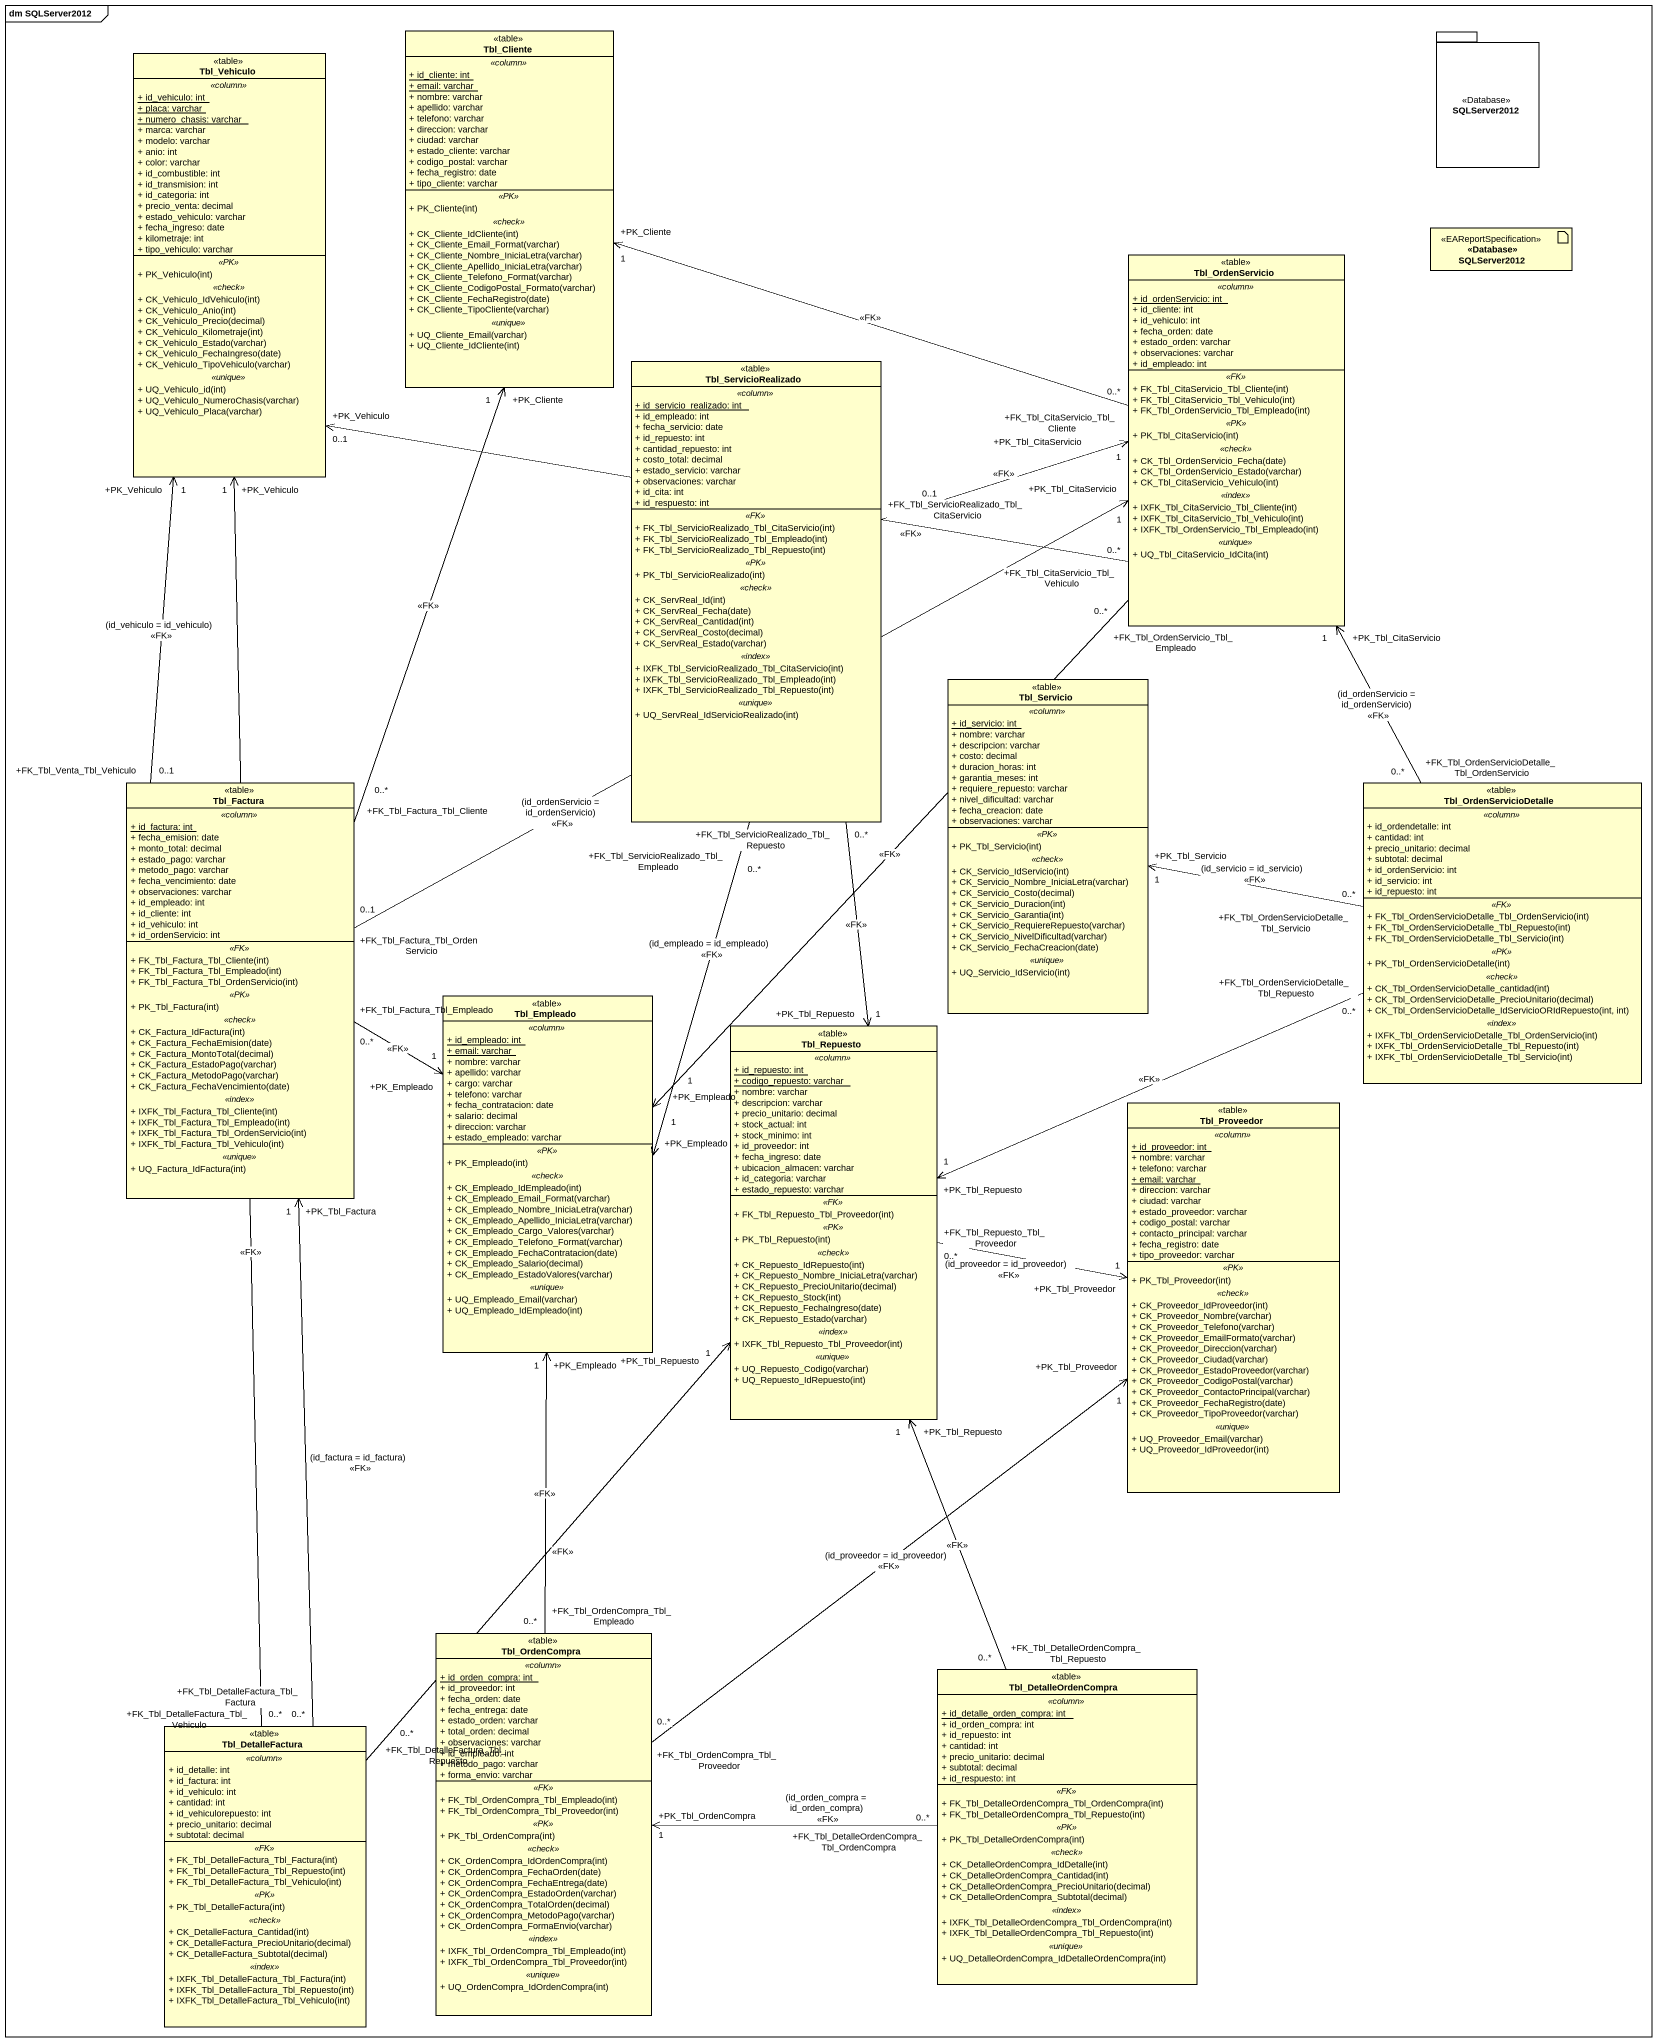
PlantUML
@startuml
mainframe dm SQLServer2012
allowmixing
hide circle
hide empty members
skinparam classAttributeIconSize 0
class Tbl_Cliente <<table>> {
  .. <<column>> ..
  {static} + id_cliente: int
  {static} + email: varchar
  + nombre: varchar
  + apellido: varchar
  + telefono: varchar
  + direccion: varchar
  + ciudad: varchar
  + estado_cliente: varchar
  + codigo_postal: varchar
  + fecha_registro: date
  + tipo_cliente: varchar
  .. <<PK>> ..
  + PK_Cliente(int)
  .. <<check>> ..
  + CK_Cliente_IdCliente(int)
  + CK_Cliente_Email_Format(varchar)
  + CK_Cliente_Nombre_IniciaLetra(varchar)
  + CK_Cliente_Apellido_IniciaLetra(varchar)
  + CK_Cliente_Telefono_Format(varchar)
  + CK_Cliente_CodigoPostal_Formato(varchar)
  + CK_Cliente_FechaRegistro(date)
  + CK_Cliente_TipoCliente(varchar)
  .. <<unique>> ..
  + UQ_Cliente_Email(varchar)
  + UQ_Cliente_IdCliente(int)
}
package SQLServer2012 <<Database>> {
}
class Tbl_Vehiculo <<table>> {
  .. <<column>> ..
  {static} + id_vehiculo: int
  {static} + placa: varchar
  {static} + numero_chasis: varchar
  + marca: varchar
  + modelo: varchar
  + anio: int
  + color: varchar
  + id_combustible: int
  + id_transmision: int
  + id_categoria: int
  + precio_venta: decimal
  + estado_vehiculo: varchar
  + fecha_ingreso: date
  + kilometraje: int
  + tipo_vehiculo: varchar
  .. <<PK>> ..
  + PK_Vehiculo(int)
  .. <<check>> ..
  + CK_Vehiculo_IdVehiculo(int)
  + CK_Vehiculo_Anio(int)
  + CK_Vehiculo_Precio(decimal)
  + CK_Vehiculo_Kilometraje(int)
  + CK_Vehiculo_Estado(varchar)
  + CK_Vehiculo_FechaIngreso(date)
  + CK_Vehiculo_TipoVehiculo(varchar)
  .. <<unique>> ..
  + UQ_Vehiculo_id(int)
  + UQ_Vehiculo_NumeroChasis(varchar)
  + UQ_Vehiculo_Placa(varchar)
}
artifact "<<Database>> SQLServer2012" as Database_SQLServer2012 <<EAReportSpecification>>
class Tbl_OrdenServicio <<table>> {
  .. <<column>> ..
  {static} + id_ordenServicio: int
  + id_cliente: int
  + id_vehiculo: int
  + fecha_orden: date
  + estado_orden: varchar
  + observaciones: varchar
  + id_empleado: int
  .. <<FK>> ..
  + FK_Tbl_CitaServicio_Tbl_Cliente(int)
  + FK_Tbl_CitaServicio_Tbl_Vehiculo(int)
  + FK_Tbl_OrdenServicio_Tbl_Empleado(int)
  .. <<PK>> ..
  + PK_Tbl_CitaServicio(int)
  .. <<check>> ..
  + CK_Tbl_OrdenServicio_Fecha(date)
  + CK_Tbl_OrdenServicio_Estado(varchar)
  + CK_Tbl_CitaServicio_Vehiculo(int)
  .. <<index>> ..
  + IXFK_Tbl_CitaServicio_Tbl_Cliente(int)
  + IXFK_Tbl_CitaServicio_Tbl_Vehiculo(int)
  + IXFK_Tbl_OrdenServicio_Tbl_Empleado(int)
  .. <<unique>> ..
  + UQ_Tbl_CitaServicio_IdCita(int)
}
class Tbl_ServicioRealizado <<table>> {
  .. <<column>> ..
  {static} + id_servicio_realizado: int
  + id_empleado: int
  + fecha_servicio: date
  + id_repuesto: int
  + cantidad_repuesto: int
  + costo_total: decimal
  + estado_servicio: varchar
  + observaciones: varchar
  + id_cita: int
  + id_respuesto: int
  .. <<FK>> ..
  + FK_Tbl_ServicioRealizado_Tbl_CitaServicio(int)
  + FK_Tbl_ServicioRealizado_Tbl_Empleado(int)
  + FK_Tbl_ServicioRealizado_Tbl_Repuesto(int)
  .. <<PK>> ..
  + PK_Tbl_ServicioRealizado(int)
  .. <<check>> ..
  + CK_ServReal_Id(int)
  + CK_ServReal_Fecha(date)
  + CK_ServReal_Cantidad(int)
  + CK_ServReal_Costo(decimal)
  + CK_ServReal_Estado(varchar)
  .. <<index>> ..
  + IXFK_Tbl_ServicioRealizado_Tbl_CitaServicio(int)
  + IXFK_Tbl_ServicioRealizado_Tbl_Empleado(int)
  + IXFK_Tbl_ServicioRealizado_Tbl_Repuesto(int)
  .. <<unique>> ..
  + UQ_ServReal_IdServicioRealizado(int)
}
class Tbl_Servicio <<table>> {
  .. <<column>> ..
  {static} + id_servicio: int
  + nombre: varchar
  + descripcion: varchar
  + costo: decimal
  + duracion_horas: int
  + garantia_meses: int
  + requiere_repuesto: varchar
  + nivel_dificultad: varchar
  + fecha_creacion: date
  + observaciones: varchar
  .. <<PK>> ..
  + PK_Tbl_Servicio(int)
  .. <<check>> ..
  + CK_Servicio_IdServicio(int)
  + CK_Servicio_Nombre_IniciaLetra(varchar)
  + CK_Servicio_Costo(decimal)
  + CK_Servicio_Duracion(int)
  + CK_Servicio_Garantia(int)
  + CK_Servicio_RequiereRepuesto(varchar)
  + CK_Servicio_NivelDificultad(varchar)
  + CK_Servicio_FechaCreacion(date)
  .. <<unique>> ..
  + UQ_Servicio_IdServicio(int)
}
class Tbl_Factura <<table>> {
  .. <<column>> ..
  {static} + id_factura: int
  + fecha_emision: date
  + monto_total: decimal
  + estado_pago: varchar
  + metodo_pago: varchar
  + fecha_vencimiento: date
  + observaciones: varchar
  + id_empleado: int
  + id_cliente: int
  + id_vehiculo: int
  + id_ordenServicio: int
  .. <<FK>> ..
  + FK_Tbl_Factura_Tbl_Cliente(int)
  + FK_Tbl_Factura_Tbl_Empleado(int)
  + FK_Tbl_Factura_Tbl_OrdenServicio(int)
  .. <<PK>> ..
  + PK_Tbl_Factura(int)
  .. <<check>> ..
  + CK_Factura_IdFactura(int)
  + CK_Factura_FechaEmision(date)
  + CK_Factura_MontoTotal(decimal)
  + CK_Factura_EstadoPago(varchar)
  + CK_Factura_MetodoPago(varchar)
  + CK_Factura_FechaVencimiento(date)
  .. <<index>> ..
  + IXFK_Tbl_Factura_Tbl_Cliente(int)
  + IXFK_Tbl_Factura_Tbl_Empleado(int)
  + IXFK_Tbl_Factura_Tbl_OrdenServicio(int)
  + IXFK_Tbl_Factura_Tbl_Vehiculo(int)
  .. <<unique>> ..
  + UQ_Factura_IdFactura(int)
}
class Tbl_OrdenServicioDetalle <<table>> {
  .. <<column>> ..
  + id_ordendetalle: int
  + cantidad: int
  + precio_unitario: decimal
  + subtotal: decimal
  + id_ordenServicio: int
  + id_servicio: int
  + id_repuesto: int
  .. <<FK>> ..
  + FK_Tbl_OrdenServicioDetalle_Tbl_OrdenServicio(int)
  + FK_Tbl_OrdenServicioDetalle_Tbl_Repuesto(int)
  + FK_Tbl_OrdenServicioDetalle_Tbl_Servicio(int)
  .. <<PK>> ..
  + PK_Tbl_OrdenServicioDetalle(int)
  .. <<check>> ..
  + CK_Tbl_OrdenServicioDetalle_cantidad(int)
  + CK_Tbl_OrdenServicioDetalle_PrecioUnitario(decimal)
  + CK_Tbl_OrdenServicioDetalle_IdServicioORIdRepuesto(int, int)
  .. <<index>> ..
  + IXFK_Tbl_OrdenServicioDetalle_Tbl_OrdenServicio(int)
  + IXFK_Tbl_OrdenServicioDetalle_Tbl_Repuesto(int)
  + IXFK_Tbl_OrdenServicioDetalle_Tbl_Servicio(int)
}
class Tbl_Empleado <<table>> {
  .. <<column>> ..
  {static} + id_empleado: int
  {static} + email: varchar
  + nombre: varchar
  + apellido: varchar
  + cargo: varchar
  + telefono: varchar
  + fecha_contratacion: date
  + salario: decimal
  + direccion: varchar
  + estado_empleado: varchar
  .. <<PK>> ..
  + PK_Empleado(int)
  .. <<check>> ..
  + CK_Empleado_IdEmpleado(int)
  + CK_Empleado_Email_Format(varchar)
  + CK_Empleado_Nombre_IniciaLetra(varchar)
  + CK_Empleado_Apellido_IniciaLetra(varchar)
  + CK_Empleado_Cargo_Valores(varchar)
  + CK_Empleado_Telefono_Format(varchar)
  + CK_Empleado_FechaContratacion(date)
  + CK_Empleado_Salario(decimal)
  + CK_Empleado_EstadoValores(varchar)
  .. <<unique>> ..
  + UQ_Empleado_Email(varchar)
  + UQ_Empleado_IdEmpleado(int)
}
class Tbl_Repuesto <<table>> {
  .. <<column>> ..
  {static} + id_repuesto: int
  {static} + codigo_repuesto: varchar
  + nombre: varchar
  + descripcion: varchar
  + precio_unitario: decimal
  + stock_actual: int
  + stock_minimo: int
  + id_proveedor: int
  + fecha_ingreso: date
  + ubicacion_almacen: varchar
  + id_categoria: varchar
  + estado_repuesto: varchar
  .. <<FK>> ..
  + FK_Tbl_Repuesto_Tbl_Proveedor(int)
  .. <<PK>> ..
  + PK_Tbl_Repuesto(int)
  .. <<check>> ..
  + CK_Repuesto_IdRepuesto(int)
  + CK_Repuesto_Nombre_IniciaLetra(varchar)
  + CK_Repuesto_PrecioUnitario(decimal)
  + CK_Repuesto_Stock(int)
  + CK_Repuesto_FechaIngreso(date)
  + CK_Repuesto_Estado(varchar)
  .. <<index>> ..
  + IXFK_Tbl_Repuesto_Tbl_Proveedor(int)
  .. <<unique>> ..
  + UQ_Repuesto_Codigo(varchar)
  + UQ_Repuesto_IdRepuesto(int)
}
class Tbl_Proveedor <<table>> {
  .. <<column>> ..
  {static} + id_proveedor: int
  + nombre: varchar
  + telefono: varchar
  {static} + email: varchar
  + direccion: varchar
  + ciudad: varchar
  + estado_proveedor: varchar
  + codigo_postal: varchar
  + contacto_principal: varchar
  + fecha_registro: date
  + tipo_proveedor: varchar
  .. <<PK>> ..
  + PK_Tbl_Proveedor(int)
  .. <<check>> ..
  + CK_Proveedor_IdProveedor(int)
  + CK_Proveedor_Nombre(varchar)
  + CK_Proveedor_Telefono(varchar)
  + CK_Proveedor_EmailFormato(varchar)
  + CK_Proveedor_Direccion(varchar)
  + CK_Proveedor_Ciudad(varchar)
  + CK_Proveedor_EstadoProveedor(varchar)
  + CK_Proveedor_CodigoPostal(varchar)
  + CK_Proveedor_ContactoPrincipal(varchar)
  + CK_Proveedor_FechaRegistro(date)
  + CK_Proveedor_TipoProveedor(varchar)
  .. <<unique>> ..
  + UQ_Proveedor_Email(varchar)
  + UQ_Proveedor_IdProveedor(int)
}
class Tbl_OrdenCompra <<table>> {
  .. <<column>> ..
  {static} + id_orden_compra: int
  + id_proveedor: int
  + fecha_orden: date
  + fecha_entrega: date
  + estado_orden: varchar
  + total_orden: decimal
  + observaciones: varchar
  + id_empleado: int
  + metodo_pago: varchar
  + forma_envio: varchar
  .. <<FK>> ..
  + FK_Tbl_OrdenCompra_Tbl_Empleado(int)
  + FK_Tbl_OrdenCompra_Tbl_Proveedor(int)
  .. <<PK>> ..
  + PK_Tbl_OrdenCompra(int)
  .. <<check>> ..
  + CK_OrdenCompra_IdOrdenCompra(int)
  + CK_OrdenCompra_FechaOrden(date)
  + CK_OrdenCompra_FechaEntrega(date)
  + CK_OrdenCompra_EstadoOrden(varchar)
  + CK_OrdenCompra_TotalOrden(decimal)
  + CK_OrdenCompra_MetodoPago(varchar)
  + CK_OrdenCompra_FormaEnvio(varchar)
  .. <<index>> ..
  + IXFK_Tbl_OrdenCompra_Tbl_Empleado(int)
  + IXFK_Tbl_OrdenCompra_Tbl_Proveedor(int)
  .. <<unique>> ..
  + UQ_OrdenCompra_IdOrdenCompra(int)
}
class Tbl_DetalleOrdenCompra <<table>> {
  .. <<column>> ..
  {static} + id_detalle_orden_compra: int
  + id_orden_compra: int
  + id_repuesto: int
  + cantidad: int
  + precio_unitario: decimal
  + subtotal: decimal
  + id_respuesto: int
  .. <<FK>> ..
  + FK_Tbl_DetalleOrdenCompra_Tbl_OrdenCompra(int)
  + FK_Tbl_DetalleOrdenCompra_Tbl_Repuesto(int)
  .. <<PK>> ..
  + PK_Tbl_DetalleOrdenCompra(int)
  .. <<check>> ..
  + CK_DetalleOrdenCompra_IdDetalle(int)
  + CK_DetalleOrdenCompra_Cantidad(int)
  + CK_DetalleOrdenCompra_PrecioUnitario(decimal)
  + CK_DetalleOrdenCompra_Subtotal(decimal)
  .. <<index>> ..
  + IXFK_Tbl_DetalleOrdenCompra_Tbl_OrdenCompra(int)
  + IXFK_Tbl_DetalleOrdenCompra_Tbl_Repuesto(int)
  .. <<unique>> ..
  + UQ_DetalleOrdenCompra_IdDetalleOrdenCompra(int)
}
class Tbl_DetalleFactura <<table>> {
  .. <<column>> ..
  + id_detalle: int
  + id_factura: int
  + id_vehiculo: int
  + cantidad: int
  + id_vehiculorepuesto: int
  + precio_unitario: decimal
  + subtotal: decimal
  .. <<FK>> ..
  + FK_Tbl_DetalleFactura_Tbl_Factura(int)
  + FK_Tbl_DetalleFactura_Tbl_Repuesto(int)
  + FK_Tbl_DetalleFactura_Tbl_Vehiculo(int)
  .. <<PK>> ..
  + PK_Tbl_DetalleFactura(int)
  .. <<check>> ..
  + CK_DetalleFactura_Cantidad(int)
  + CK_DetalleFactura_PrecioUnitario(decimal)
  + CK_DetalleFactura_Subtotal(decimal)
  .. <<index>> ..
  + IXFK_Tbl_DetalleFactura_Tbl_Factura(int)
  + IXFK_Tbl_DetalleFactura_Tbl_Repuesto(int)
  + IXFK_Tbl_DetalleFactura_Tbl_Vehiculo(int)
}
Tbl_OrdenServicio "+FK_Tbl_CitaServicio_Tbl_Cliente\n0..*" -left-> "+PK_Cliente\n1" Tbl_Cliente : <<FK>>
Tbl_OrdenServicio "+FK_Tbl_CitaServicio_Tbl_Vehiculo\n0..*" -left-> "+PK_Vehiculo\n0..1" Tbl_Vehiculo : <<FK>>
Tbl_OrdenServicio "+FK_Tbl_OrdenServicio_Tbl_Empleado\n0..*" --> "+PK_Empleado\n1" Tbl_Empleado : <<FK>>
Tbl_ServicioRealizado "+FK_Tbl_ServicioRealizado_Tbl_CitaServicio\n0..1" -right-> "+PK_Tbl_CitaServicio\n1" Tbl_OrdenServicio : <<FK>>
Tbl_ServicioRealizado "+FK_Tbl_ServicioRealizado_Tbl_Empleado\n0..*" --> "+PK_Empleado\n1" Tbl_Empleado : (id_empleado = id_empleado)\n<<FK>>
Tbl_ServicioRealizado "+FK_Tbl_ServicioRealizado_Tbl_Repuesto\n0..*" --> "+PK_Tbl_Repuesto\n1" Tbl_Repuesto : <<FK>>
Tbl_Factura "+FK_Tbl_Factura_Tbl_Cliente\n0..*" -up-> "+PK_Cliente\n1" Tbl_Cliente : <<FK>>
Tbl_Factura "+FK_Tbl_Venta_Tbl_Vehiculo\n0..1" -up-> "+PK_Vehiculo\n1" Tbl_Vehiculo : (id_vehiculo = id_vehiculo)\n<<FK>>
Tbl_Factura "+FK_Tbl_Factura_Tbl_OrdenServicio\n0..1" -right-> "+PK_Tbl_CitaServicio\n1" Tbl_OrdenServicio : (id_ordenServicio = id_ordenServicio)\n<<FK>>
Tbl_Factura "+FK_Tbl_Factura_Tbl_Empleado\n0..*" -right-> "+PK_Empleado\n1" Tbl_Empleado : <<FK>>
Tbl_OrdenServicioDetalle "+FK_Tbl_OrdenServicioDetalle_Tbl_OrdenServicio\n0..*" -up-> "+PK_Tbl_CitaServicio\n1" Tbl_OrdenServicio : (id_ordenServicio = id_ordenServicio)\n<<FK>>
Tbl_OrdenServicioDetalle "+FK_Tbl_OrdenServicioDetalle_Tbl_Servicio\n0..*" -left-> "+PK_Tbl_Servicio\n1" Tbl_Servicio : (id_servicio = id_servicio)\n<<FK>>
Tbl_OrdenServicioDetalle "+FK_Tbl_OrdenServicioDetalle_Tbl_Repuesto\n0..*" -left-> "+PK_Tbl_Repuesto\n1" Tbl_Repuesto : <<FK>>
Tbl_Repuesto "+FK_Tbl_Repuesto_Tbl_Proveedor\n0..*" -right-> "+PK_Tbl_Proveedor\n1" Tbl_Proveedor : (id_proveedor = id_proveedor)\n<<FK>>
Tbl_OrdenCompra "+FK_Tbl_OrdenCompra_Tbl_Empleado\n0..*" -up-> "+PK_Empleado\n1" Tbl_Empleado : <<FK>>
Tbl_OrdenCompra "+FK_Tbl_OrdenCompra_Tbl_Proveedor\n0..*" -up-> "+PK_Tbl_Proveedor\n1" Tbl_Proveedor : (id_proveedor = id_proveedor)\n<<FK>>
Tbl_DetalleOrdenCompra "+FK_Tbl_DetalleOrdenCompra_Tbl_Repuesto\n0..*" -up-> "+PK_Tbl_Repuesto\n1" Tbl_Repuesto : <<FK>>
Tbl_DetalleOrdenCompra "+FK_Tbl_DetalleOrdenCompra_Tbl_OrdenCompra\n0..*" -left-> "+PK_Tbl_OrdenCompra\n1" Tbl_OrdenCompra : (id_orden_compra = id_orden_compra)\n<<FK>>
Tbl_DetalleFactura "+FK_Tbl_DetalleFactura_Tbl_Vehiculo\n0..*" -up-> "+PK_Vehiculo\n1" Tbl_Vehiculo : <<FK>>
Tbl_DetalleFactura "+FK_Tbl_DetalleFactura_Tbl_Factura\n0..*" -up-> "+PK_Tbl_Factura\n1" Tbl_Factura : (id_factura = id_factura)\n<<FK>>
Tbl_DetalleFactura "+FK_Tbl_DetalleFactura_Tbl_Repuesto\n0..*" -up-> "+PK_Tbl_Repuesto\n1" Tbl_Repuesto : <<FK>>
@enduml
